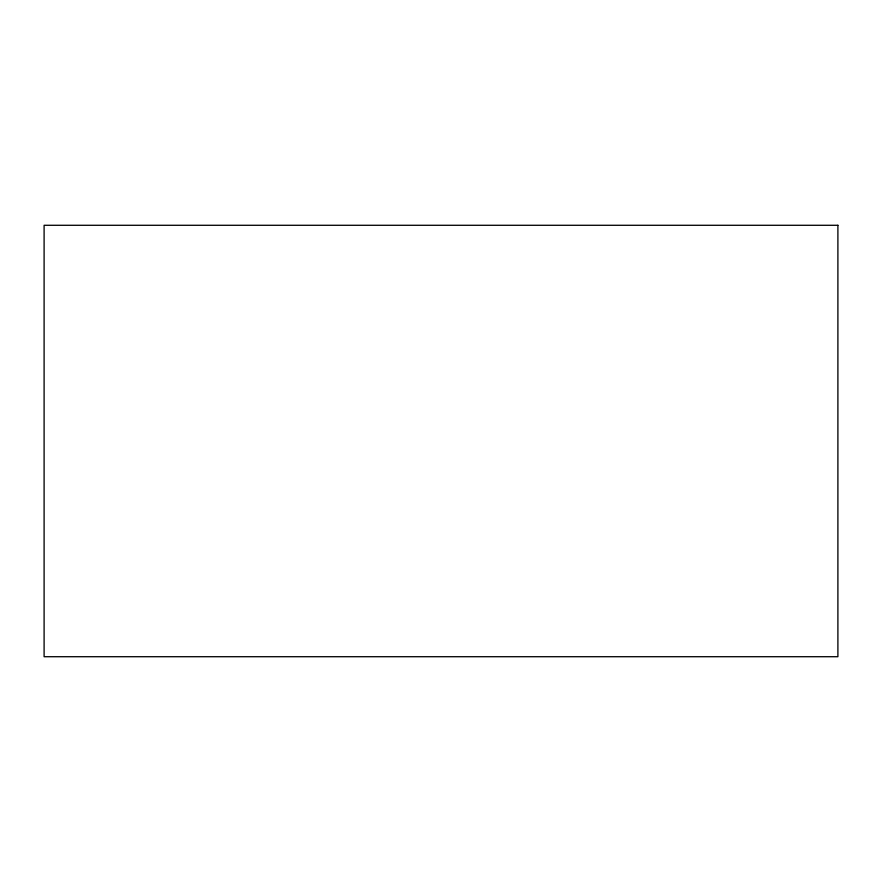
<?xml version="1.0" encoding="UTF-8"?>
<svg xmlns="http://www.w3.org/2000/svg" width="882" height="882" viewBox="0 0 882 882"><rect width="100%" height="100%" fill="white"/><g stroke="black" fill="none" stroke-linecap="round" stroke-linejoin="round"><path stroke-width="1.32" d="M837.9 225.285L44.1 225.285L44.1 656.715L837.9 656.715L837.9 225.285"/></g></svg>
